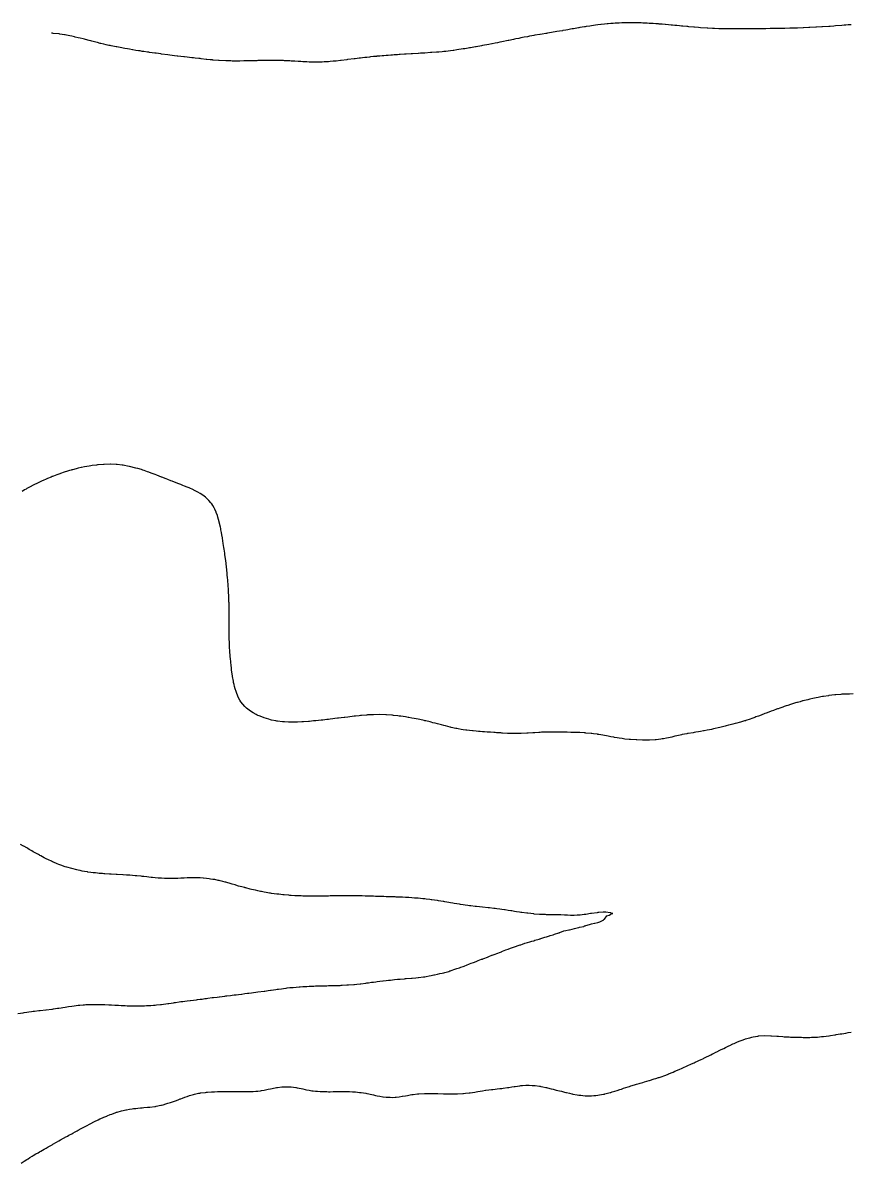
# Model space of a CAD drawing. Extents: x -717078 to -715000, y -984629 to -984000.
# Drawn here: x -716358.1 to -716229.2, y -984208.4 to -984030.8 of the extents above; entities that cross this region are included whole.
import ezdxf

# ---------------------------------------------------------------- set-up
doc = ezdxf.new("R2010")
doc.units = 0
doc.layers.add('buffer_B2_0_1_clip', color=7, linetype='Continuous')

msp = doc.modelspace()

# ---------------------------------------------------------------- linework, layer by layer
at = {"layer": 'buffer_B2_0_1_clip'}
for points in [[(-716229.04, -984031.04), (-716229.5, -984031.08), (-716229.89, -984031.11), (-716230.13, -984031.13), (-716230.5, -984031.16), (-716231.5, -984031.24), (-716231.74, -984031.26), (-716232.3, -984031.3), (-716232.5, -984031.31), (-716233.5, -984031.38), (-716233.61, -984031.39), (-716234.44, -984031.44), (-716234.5, -984031.45), (-716234.55, -984031.45), (-716235.49, -984031.49), (-716235.5, -984031.49), (-716235.51, -984031.49), (-716235.65, -984031.5), (-716236.46, -984031.54), (-716236.5, -984031.54), (-716236.54, -984031.54), (-716237.42, -984031.58), (-716237.5, -984031.58), (-716237.58, -984031.58), (-716238.39, -984031.61), (-716238.5, -984031.61), (-716238.61, -984031.61), (-716239.37, -984031.63), (-716239.5, -984031.63), (-716239.63, -984031.63), (-716240.35, -984031.65), (-716240.5, -984031.65), (-716240.65, -984031.65), (-716241.34, -984031.66), (-716241.5, -984031.66), (-716241.66, -984031.66), (-716242.33, -984031.67), (-716242.5, -984031.67), (-716242.67, -984031.67), (-716243.32, -984031.68), (-716243.5, -984031.68), (-716243.68, -984031.68), (-716244.31, -984031.69), (-716244.69, -984031.69), (-716245.3, -984031.7), (-716245.5, -984031.7), (-716246.5, -984031.7), (-716246.7, -984031.7), (-716247.3, -984031.7), (-716247.5, -984031.7), (-716247.7, -984031.7), (-716248.31, -984031.69), (-716248.5, -984031.69), (-716248.69, -984031.69), (-716249.33, -984031.67), (-716249.5, -984031.67), (-716249.67, -984031.67), (-716250.36, -984031.64), (-716250.5, -984031.64), (-716250.63, -984031.63), (-716251.4, -984031.6), (-716251.5, -984031.59), (-716252.5, -984031.53), (-716252.52, -984031.52), (-716252.82, -984031.5), (-716253.45, -984031.45), (-716253.5, -984031.45), (-716253.56, -984031.44), (-716254.36, -984031.36), (-716254.5, -984031.35), (-716254.66, -984031.34), (-716255.28, -984031.28), (-716255.5, -984031.25), (-716255.77, -984031.23), (-716256.19, -984031.19), (-716256.5, -984031.16), (-716256.88, -984031.12), (-716257.1, -984031.1), (-716257.5, -984031.06), (-716257.98, -984031.02), (-716258.02, -984031.02), (-716258.5, -984030.98), (-716258.94, -984030.94), (-716259.07, -984030.93), (-716259.5, -984030.9), (-716259.88, -984030.88), (-716260.14, -984030.86), (-716260.5, -984030.84), (-716260.82, -984030.82), (-716261.2, -984030.8), (-716261.5, -984030.79), (-716261.78, -984030.78), (-716262.23, -984030.77), (-716262.5, -984030.76), (-716262.76, -984030.76), (-716263.25, -984030.75), (-716263.5, -984030.75), (-716263.75, -984030.75), (-716264.24, -984030.76), (-716264.5, -984030.76), (-716264.77, -984030.77), (-716265.21, -984030.79), (-716265.5, -984030.8), (-716265.82, -984030.82), (-716266.15, -984030.85), (-716266.5, -984030.87), (-716266.91, -984030.91), (-716267.07, -984030.93), (-716267.5, -984030.97), (-716267.98, -984031.02), (-716268.03, -984031.03), (-716268.5, -984031.08), (-716268.87, -984031.13), (-716269.18, -984031.18), (-716269.5, -984031.22), (-716269.74, -984031.26), (-716270.35, -984031.35), (-716270.5, -984031.37), (-716270.61, -984031.39), (-716271.33, -984031.5), (-716271.48, -984031.52), (-716271.5, -984031.53), (-716271.53, -984031.53), (-716272.33, -984031.67), (-716272.5, -984031.7), (-716272.75, -984031.75), (-716273.17, -984031.83), (-716273.5, -984031.89), (-716273.97, -984031.97), (-716274.02, -984031.98), (-716274.5, -984032.06), (-716274.88, -984032.12), (-716275.17, -984032.17), (-716275.5, -984032.23), (-716275.74, -984032.26), (-716276.37, -984032.37), (-716276.5, -984032.39), (-716276.6, -984032.4), (-716277.2, -984032.5), (-716277.5, -984032.55), (-716277.56, -984032.56), (-716278.31, -984032.69), (-716278.5, -984032.73), (-716278.78, -984032.78), (-716279.15, -984032.85), (-716279.5, -984032.91), (-716279.99, -984033.01), (-716280.01, -984033.01), (-716280.5, -984033.11), (-716280.82, -984033.18), (-716281.27, -984033.27), (-716281.5, -984033.31), (-716281.66, -984033.34), (-716282.4, -984033.5), (-716282.48, -984033.52), (-716282.5, -984033.52), (-716283.5, -984033.73), (-716283.79, -984033.79), (-716284.14, -984033.86), (-716284.5, -984033.93), (-716284.98, -984034.02), (-716285.03, -984034.03), (-716285.5, -984034.12), (-716286.5, -984034.31), (-716286.66, -984034.34), (-716287.49, -984034.49), (-716287.5, -984034.49), (-716287.51, -984034.49), (-716287.56, -984034.5), (-716288.36, -984034.64), (-716288.5, -984034.67), (-716288.7, -984034.7), (-716289.22, -984034.78), (-716289.5, -984034.83), (-716290.5, -984034.98), (-716290.96, -984035.04), (-716291.05, -984035.05), (-716291.5, -984035.12), (-716291.84, -984035.16), (-716292.2, -984035.2), (-716292.5, -984035.23), (-716292.75, -984035.25), (-716293.3, -984035.3), (-716293.5, -984035.32), (-716293.67, -984035.33), (-716294.38, -984035.38), (-716294.5, -984035.39), (-716294.6, -984035.4), (-716295.46, -984035.46), (-716295.5, -984035.46), (-716295.53, -984035.47), (-716296.13, -984035.5), (-716296.48, -984035.52), (-716296.5, -984035.52), (-716296.52, -984035.52), (-716297.42, -984035.58), (-716297.5, -984035.58), (-716297.59, -984035.59), (-716298.37, -984035.63), (-716298.5, -984035.64), (-716298.65, -984035.65), (-716299.31, -984035.69), (-716299.5, -984035.7), (-716299.72, -984035.72), (-716300.25, -984035.75), (-716300.5, -984035.77), (-716300.79, -984035.79), (-716301.18, -984035.82), (-716301.5, -984035.84), (-716301.88, -984035.88), (-716302.11, -984035.89), (-716302.5, -984035.93), (-716302.97, -984035.97), (-716303.02, -984035.98), (-716303.5, -984036.02), (-716303.93, -984036.07), (-716304.09, -984036.09), (-716304.5, -984036.13), (-716304.83, -984036.17), (-716305.21, -984036.21), (-716305.5, -984036.25), (-716305.73, -984036.27), (-716306.35, -984036.35), (-716306.5, -984036.37), (-716307.5, -984036.49), (-716307.51, -984036.49), (-716307.62, -984036.5), (-716308.5, -984036.6), (-716308.62, -984036.62), (-716309.3, -984036.7), (-716309.5, -984036.72), (-716309.74, -984036.74), (-716310.22, -984036.78), (-716310.5, -984036.81), (-716310.83, -984036.83), (-716311.15, -984036.85), (-716311.5, -984036.87), (-716311.88, -984036.88), (-716312.11, -984036.89), (-716312.5, -984036.9), (-716312.89, -984036.89), (-716313.12, -984036.88), (-716313.5, -984036.88), (-716313.85, -984036.85), (-716314.16, -984036.84), (-716314.5, -984036.82), (-716314.8, -984036.8), (-716315.22, -984036.78), (-716315.74, -984036.74), (-716316.29, -984036.71), (-716316.5, -984036.69), (-716316.68, -984036.68), (-716317.35, -984036.65), (-716317.5, -984036.64), (-716317.64, -984036.64), (-716318.38, -984036.62), (-716318.5, -984036.61), (-716318.61, -984036.61), (-716319.39, -984036.61), (-716319.5, -984036.6), (-716319.61, -984036.61), (-716320.39, -984036.61), (-716320.5, -984036.62), (-716320.62, -984036.62), (-716321.36, -984036.64), (-716321.5, -984036.64), (-716321.65, -984036.65), (-716322.33, -984036.67), (-716322.5, -984036.67), (-716322.67, -984036.67), (-716323.31, -984036.69), (-716323.5, -984036.69), (-716323.69, -984036.69), (-716324.3, -984036.7), (-716324.5, -984036.7), (-716324.7, -984036.7), (-716325.3, -984036.7), (-716325.5, -984036.7), (-716325.69, -984036.69), (-716326.33, -984036.67), (-716326.5, -984036.67), (-716327.5, -984036.62), (-716327.61, -984036.61), (-716328.45, -984036.55), (-716328.5, -984036.55), (-716328.54, -984036.54), (-716328.93, -984036.5), (-716329.45, -984036.45), (-716329.5, -984036.44), (-716329.56, -984036.44), (-716330.35, -984036.35), (-716330.5, -984036.33), (-716330.69, -984036.31), (-716331.25, -984036.25), (-716331.5, -984036.22), (-716331.81, -984036.19), (-716332.15, -984036.15), (-716332.5, -984036.11), (-716332.94, -984036.06), (-716333.05, -984036.05), (-716333.5, -984036), (-716333.95, -984035.95), (-716334.07, -984035.93), (-716334.5, -984035.88), (-716334.84, -984035.84), (-716335.2, -984035.8), (-716335.5, -984035.76), (-716336.5, -984035.62), (-716336.6, -984035.6), (-716337.32, -984035.5), (-716337.48, -984035.48), (-716337.5, -984035.48), (-716337.53, -984035.47), (-716338.36, -984035.36), (-716338.5, -984035.34), (-716338.68, -984035.32), (-716339.24, -984035.24), (-716339.5, -984035.2), (-716339.86, -984035.14), (-716340.1, -984035.1), (-716340.5, -984035.04), (-716340.96, -984034.96), (-716341.05, -984034.95), (-716341.5, -984034.88), (-716341.82, -984034.82), (-716342.25, -984034.75), (-716342.5, -984034.7), (-716342.67, -984034.67), (-716343.49, -984034.51), (-716343.5, -984034.51), (-716343.51, -984034.51), (-716343.55, -984034.5), (-716344.34, -984034.34), (-716344.5, -984034.31), (-716344.74, -984034.26), (-716345.16, -984034.16), (-716345.5, -984034.09), (-716345.97, -984033.97), (-716346.05, -984033.95), (-716346.5, -984033.84), (-716346.77, -984033.77), (-716347.39, -984033.61), (-716347.5, -984033.58), (-716347.56, -984033.56), (-716347.78, -984033.5), (-716348.36, -984033.36), (-716348.5, -984033.32), (-716348.74, -984033.26), (-716349.16, -984033.16), (-716349.5, -984033.08), (-716349.97, -984032.97), (-716350.05, -984032.95), (-716350.5, -984032.84), (-716350.78, -984032.78), (-716351.33, -984032.67), (-716351.5, -984032.63), (-716351.62, -984032.62), (-716352.34, -984032.5), (-716352.48, -984032.48), (-716352.5, -984032.48), (-716352.53, -984032.47), (-716353.39, -984032.39), (-716353.5, -984032.38), (-716353.63, -984032.37), (-716353.66, -984032.37)], [(-716228.71, -984135.29), (-716229.3, -984135.3), (-716229.5, -984135.31), (-716229.68, -984135.32), (-716230.35, -984135.35), (-716230.5, -984135.35), (-716230.63, -984135.37), (-716231.43, -984135.43), (-716231.5, -984135.43), (-716231.56, -984135.44), (-716232.07, -984135.5), (-716232.46, -984135.54), (-716232.5, -984135.55), (-716232.56, -984135.56), (-716233.33, -984135.67), (-716233.5, -984135.7), (-716233.75, -984135.75), (-716234.17, -984135.83), (-716234.5, -984135.89), (-716235, -984136), (-716235, -984136), (-716235.5, -984136.11), (-716235.81, -984136.19), (-716236.31, -984136.31), (-716236.5, -984136.36), (-716236.61, -984136.39), (-716237.01, -984136.5), (-716237.4, -984136.6), (-716237.5, -984136.63), (-716237.69, -984136.69), (-716238.16, -984136.84), (-716238.5, -984136.94), (-716238.92, -984137.08), (-716239.16, -984137.16), (-716239.5, -984137.27), (-716239.67, -984137.33), (-716240.16, -984137.5), (-716240.41, -984137.59), (-716240.5, -984137.61), (-716240.68, -984137.68), (-716241.15, -984137.85), (-716241.5, -984137.98), (-716241.88, -984138.12), (-716242.28, -984138.28), (-716242.5, -984138.36), (-716242.6, -984138.4), (-716243.32, -984138.68), (-716243.5, -984138.74), (-716243.88, -984138.88), (-716244.05, -984138.95), (-716244.5, -984139.11), (-716244.79, -984139.21), (-716245.44, -984139.44), (-716245.5, -984139.46), (-716245.53, -984139.47), (-716245.64, -984139.5), (-716246.3, -984139.7), (-716246.5, -984139.75), (-716246.84, -984139.84), (-716247.09, -984139.91), (-716247.5, -984140.01), (-716247.89, -984140.11), (-716248.18, -984140.18), (-716248.5, -984140.26), (-716248.69, -984140.31), (-716249.48, -984140.5), (-716249.5, -984140.5), (-716249.5, -984140.5), (-716250.5, -984140.74), (-716250.81, -984140.81), (-716251.12, -984140.88), (-716251.5, -984140.95), (-716251.96, -984141.04), (-716252.05, -984141.05), (-716252.5, -984141.13), (-716252.81, -984141.19), (-716253.26, -984141.26), (-716253.5, -984141.3), (-716253.67, -984141.33), (-716254.46, -984141.46), (-716254.5, -984141.47), (-716254.53, -984141.47), (-716254.67, -984141.5), (-716255.37, -984141.63), (-716255.5, -984141.66), (-716255.71, -984141.71), (-716256.19, -984141.81), (-716256.5, -984141.89), (-716257, -984142), (-716257, -984142), (-716257.5, -984142.11), (-716257.83, -984142.17), (-716258.26, -984142.26), (-716258.5, -984142.3), (-716258.68, -984142.32), (-716259.42, -984142.42), (-716259.5, -984142.43), (-716259.57, -984142.43), (-716260.49, -984142.49), (-716260.5, -984142.49), (-716260.51, -984142.49), (-716261.3, -984142.5), (-716261.5, -984142.5), (-716261.5, -984142.5), (-716261.5, -984142.5), (-716261.56, -984142.5), (-716262.46, -984142.46), (-716262.5, -984142.46), (-716262.54, -984142.46), (-716263.4, -984142.4), (-716263.5, -984142.39), (-716263.62, -984142.38), (-716264.31, -984142.31), (-716264.5, -984142.28), (-716264.75, -984142.25), (-716265.18, -984142.18), (-716265.5, -984142.14), (-716265.94, -984142.06), (-716266.04, -984142.04), (-716266.5, -984141.96), (-716266.89, -984141.89), (-716267.16, -984141.84), (-716267.5, -984141.77), (-716267.73, -984141.73), (-716268.38, -984141.62), (-716268.5, -984141.6), (-716268.58, -984141.58), (-716269.21, -984141.5), (-716269.46, -984141.46), (-716269.5, -984141.46), (-716269.54, -984141.46), (-716270.38, -984141.38), (-716270.5, -984141.36), (-716270.64, -984141.36), (-716271.32, -984141.32), (-716271.5, -984141.31), (-716271.7, -984141.3), (-716272.29, -984141.29), (-716272.5, -984141.28), (-716272.72, -984141.28), (-716273.27, -984141.27), (-716273.5, -984141.26), (-716273.74, -984141.26), (-716274.25, -984141.25), (-716274.5, -984141.25), (-716274.75, -984141.25), (-716275.25, -984141.25), (-716275.5, -984141.24), (-716275.76, -984141.24), (-716276.25, -984141.25), (-716276.5, -984141.25), (-716276.75, -984141.25), (-716277.27, -984141.27), (-716277.5, -984141.28), (-716277.72, -984141.28), (-716278.33, -984141.33), (-716278.5, -984141.33), (-716278.66, -984141.34), (-716279.39, -984141.39), (-716279.5, -984141.4), (-716279.6, -984141.4), (-716280.44, -984141.44), (-716280.5, -984141.44), (-716280.56, -984141.44), (-716281.45, -984141.45), (-716281.5, -984141.45), (-716281.55, -984141.45), (-716282.44, -984141.44), (-716282.5, -984141.43), (-716282.57, -984141.43), (-716283.39, -984141.39), (-716283.5, -984141.38), (-716283.63, -984141.37), (-716284.33, -984141.33), (-716284.5, -984141.32), (-716284.7, -984141.3), (-716285.26, -984141.26), (-716285.5, -984141.25), (-716285.77, -984141.23), (-716286.2, -984141.2), (-716286.5, -984141.18), (-716286.85, -984141.15), (-716287.13, -984141.13), (-716287.5, -984141.1), (-716287.95, -984141.05), (-716288.04, -984141.04), (-716288.5, -984141), (-716288.94, -984140.94), (-716289.08, -984140.92), (-716289.5, -984140.86), (-716289.81, -984140.81), (-716290.27, -984140.73), (-716290.5, -984140.69), (-716290.65, -984140.65), (-716291.36, -984140.5), (-716291.48, -984140.48), (-716291.5, -984140.47), (-716291.54, -984140.46), (-716292.27, -984140.27), (-716292.5, -984140.22), (-716292.88, -984140.12), (-716293.07, -984140.07), (-716293.5, -984139.96), (-716293.86, -984139.86), (-716294.23, -984139.77), (-716294.5, -984139.7), (-716294.66, -984139.66), (-716295.32, -984139.5), (-716295.46, -984139.46), (-716295.5, -984139.46), (-716295.56, -984139.44), (-716296.28, -984139.28), (-716296.5, -984139.24), (-716296.82, -984139.18), (-716297.12, -984139.12), (-716297.5, -984139.05), (-716297.97, -984138.97), (-716298.05, -984138.95), (-716298.5, -984138.88), (-716298.83, -984138.83), (-716299.23, -984138.77), (-716299.5, -984138.73), (-716299.7, -984138.7), (-716300.37, -984138.63), (-716300.5, -984138.61), (-716300.6, -984138.6), (-716301.46, -984138.54), (-716301.5, -984138.53), (-716301.53, -984138.53), (-716302.49, -984138.51), (-716302.5, -984138.51), (-716302.51, -984138.51), (-716303.48, -984138.52), (-716303.5, -984138.52), (-716303.52, -984138.52), (-716304.43, -984138.57), (-716304.5, -984138.58), (-716304.58, -984138.58), (-716305.35, -984138.65), (-716305.5, -984138.66), (-716305.69, -984138.69), (-716306.26, -984138.74), (-716306.5, -984138.77), (-716306.81, -984138.81), (-716307.15, -984138.85), (-716307.5, -984138.89), (-716307.95, -984138.95), (-716308.05, -984138.95), (-716308.5, -984139.01), (-716308.94, -984139.06), (-716309.08, -984139.08), (-716309.5, -984139.13), (-716309.83, -984139.17), (-716310.22, -984139.22), (-716310.5, -984139.25), (-716310.73, -984139.27), (-716311.35, -984139.35), (-716311.5, -984139.36), (-716311.63, -984139.37), (-716312.47, -984139.47), (-716312.5, -984139.47), (-716312.53, -984139.47), (-716312.81, -984139.5), (-716313.44, -984139.56), (-716313.5, -984139.57), (-716313.58, -984139.58), (-716314.36, -984139.64), (-716314.5, -984139.65), (-716314.66, -984139.66), (-716315.31, -984139.69), (-716315.5, -984139.71), (-716315.71, -984139.71), (-716316.3, -984139.7), (-716316.5, -984139.7), (-716316.7, -984139.7), (-716317.34, -984139.66), (-716317.5, -984139.65), (-716317.64, -984139.64), (-716318.46, -984139.54), (-716318.5, -984139.54), (-716318.53, -984139.53), (-716318.71, -984139.5), (-716319.35, -984139.35), (-716319.5, -984139.32), (-716319.77, -984139.23), (-716320.13, -984139.13), (-716320.5, -984139.01), (-716320.88, -984138.88), (-716321.29, -984138.71), (-716321.5, -984138.63), (-716321.59, -984138.59), (-716321.78, -984138.5), (-716322.24, -984138.24), (-716322.5, -984138.06), (-716322.83, -984137.83), (-716323.25, -984137.5), (-716323.38, -984137.38), (-716323.5, -984137.25), (-716323.86, -984136.86), (-716324.15, -984136.5), (-716324.28, -984136.28), (-716324.5, -984135.88), (-716324.63, -984135.63), (-716324.68, -984135.5), (-716324.78, -984135.22), (-716324.9, -984134.9), (-716325.02, -984134.5), (-716325.12, -984134.12), (-716325.19, -984133.81), (-716325.27, -984133.5), (-716325.31, -984133.31), (-716325.43, -984132.57), (-716325.44, -984132.5), (-716325.45, -984132.45), (-716325.58, -984131.58), (-716325.59, -984131.5), (-716325.6, -984131.4), (-716325.68, -984130.68), (-716325.7, -984130.5), (-716325.72, -984130.28), (-716325.77, -984129.77), (-716325.8, -984129.5), (-716325.82, -984129.18), (-716325.85, -984128.85), (-716325.87, -984128.5), (-716325.89, -984128.11), (-716325.91, -984127.91), (-716325.93, -984127.5), (-716325.94, -984127.06), (-716325.95, -984126.95), (-716325.96, -984126.5), (-716325.96, -984126.04), (-716325.97, -984125.97), (-716325.97, -984125.5), (-716325.97, -984125.03), (-716325.97, -984124.97), (-716325.97, -984124.5), (-716325.97, -984124.03), (-716325.97, -984123.97), (-716325.98, -984123.02), (-716325.98, -984122.98), (-716325.98, -984122.5), (-716325.98, -984122.02), (-716325.98, -984121.98), (-716325.98, -984121.5), (-716325.99, -984121.01), (-716326, -984121), (-716326.01, -984120.5), (-716326.03, -984120.03), (-716326.03, -984119.97), (-716326.05, -984119.5), (-716326.07, -984119.07), (-716326.08, -984118.92), (-716326.11, -984118.5), (-716326.14, -984118.14), (-716326.16, -984117.84), (-716326.19, -984117.5), (-716326.22, -984117.22), (-716326.26, -984116.74), (-716326.28, -984116.5), (-716326.38, -984115.5), (-716326.5, -984114.52), (-716326.5, -984114.5), (-716326.5, -984114.5), (-716326.62, -984113.62), (-716326.64, -984113.5), (-716326.66, -984113.34), (-716326.75, -984112.75), (-716326.78, -984112.5), (-716326.83, -984112.17), (-716326.88, -984111.88), (-716327.02, -984111.02), (-716327.03, -984110.97), (-716327.1, -984110.5), (-716327.16, -984110.16), (-716327.25, -984109.75), (-716327.29, -984109.5), (-716327.33, -984109.33), (-716327.5, -984108.55), (-716327.51, -984108.51), (-716327.51, -984108.5), (-716327.52, -984108.48), (-716327.73, -984107.73), (-716327.8, -984107.5), (-716327.99, -984107.01), (-716327.99, -984106.99), (-716328.2, -984106.5), (-716328.3, -984106.3), (-716328.5, -984105.96), (-716328.69, -984105.69), (-716328.83, -984105.5), (-716329.14, -984105.14), (-716329.5, -984104.79), (-716329.66, -984104.66), (-716329.86, -984104.5), (-716330.24, -984104.24), (-716330.5, -984104.08), (-716330.86, -984103.86), (-716331.46, -984103.54), (-716331.5, -984103.52), (-716331.51, -984103.51), (-716331.54, -984103.5), (-716332.21, -984103.21), (-716332.5, -984103.08), (-716332.91, -984102.91), (-716333.2, -984102.8), (-716333.5, -984102.68), (-716333.63, -984102.63), (-716333.97, -984102.5), (-716334.35, -984102.35), (-716334.5, -984102.3), (-716334.84, -984102.16), (-716335.07, -984102.07), (-716335.5, -984101.9), (-716335.79, -984101.79), (-716336.48, -984101.52), (-716336.5, -984101.51), (-716336.51, -984101.51), (-716336.53, -984101.5), (-716337.23, -984101.23), (-716337.5, -984101.12), (-716337.95, -984100.95), (-716338.12, -984100.88), (-716338.5, -984100.73), (-716338.67, -984100.67), (-716339.19, -984100.5), (-716339.42, -984100.42), (-716339.5, -984100.4), (-716339.65, -984100.35), (-716340.19, -984100.19), (-716340.5, -984100.1), (-716341.5, -984099.86), (-716341.8, -984099.8), (-716342.29, -984099.71), (-716342.5, -984099.67), (-716342.66, -984099.66), (-716343.43, -984099.57), (-716343.5, -984099.56), (-716343.56, -984099.56), (-716344.48, -984099.52), (-716344.5, -984099.52), (-716344.52, -984099.52), (-716345.46, -984099.54), (-716345.5, -984099.54), (-716345.55, -984099.55), (-716346.39, -984099.61), (-716346.5, -984099.61), (-716346.63, -984099.63), (-716347.29, -984099.71), (-716347.5, -984099.74), (-716347.8, -984099.8), (-716348.14, -984099.86), (-716348.5, -984099.92), (-716348.97, -984100.03), (-716349.04, -984100.04), (-716349.5, -984100.14), (-716349.79, -984100.21), (-716350.36, -984100.36), (-716350.5, -984100.4), (-716350.58, -984100.42), (-716350.84, -984100.5), (-716351.34, -984100.66), (-716351.5, -984100.7), (-716351.81, -984100.81), (-716352.1, -984100.9), (-716352.5, -984101.04), (-716352.83, -984101.17), (-716353.36, -984101.36), (-716353.5, -984101.41), (-716353.56, -984101.44), (-716353.72, -984101.5), (-716354.27, -984101.73), (-716354.5, -984101.82), (-716354.96, -984102.04), (-716355.1, -984102.1), (-716355.5, -984102.28), (-716355.65, -984102.35), (-716355.94, -984102.5), (-716356.31, -984102.69), (-716356.5, -984102.78), (-716356.97, -984103.03), (-716357.09, -984103.09), (-716357.5, -984103.3), (-716357.62, -984103.38), (-716357.84, -984103.5), (-716358.25, -984103.75)], [(-716358.92, -984185.08), (-716358.06, -984184.94), (-716357.92, -984184.92), (-716357.5, -984184.85), (-716357.19, -984184.81), (-716356.75, -984184.75), (-716356.5, -984184.71), (-716356.31, -984184.69), (-716355.61, -984184.61), (-716355.5, -984184.6), (-716355.41, -984184.59), (-716354.53, -984184.5), (-716354.5, -984184.5), (-716354.5, -984184.5), (-716354.5, -984184.5), (-716353.62, -984184.38), (-716353.5, -984184.37), (-716353.35, -984184.35), (-716352.74, -984184.26), (-716352.5, -984184.22), (-716352.17, -984184.17), (-716351.88, -984184.12), (-716351.5, -984184.06), (-716351.01, -984183.99), (-716350.99, -984183.99), (-716350.5, -984183.91), (-716350.13, -984183.87), (-716349.83, -984183.83), (-716349.5, -984183.79), (-716349.24, -984183.76), (-716348.72, -984183.72), (-716348.5, -984183.7), (-716348.31, -984183.69), (-716347.66, -984183.66), (-716347.5, -984183.65), (-716347.35, -984183.65), (-716346.64, -984183.64), (-716346.5, -984183.64), (-716346.36, -984183.64), (-716345.66, -984183.66), (-716345.5, -984183.66), (-716345.33, -984183.67), (-716344.7, -984183.7), (-716344.5, -984183.71), (-716344.28, -984183.72), (-716343.76, -984183.76), (-716343.5, -984183.77), (-716343.22, -984183.78), (-716342.81, -984183.81), (-716342.5, -984183.82), (-716342.17, -984183.83), (-716341.85, -984183.85), (-716341.5, -984183.86), (-716341.14, -984183.86), (-716340.87, -984183.87), (-716340.5, -984183.87), (-716340.13, -984183.87), (-716339.87, -984183.87), (-716339.5, -984183.86), (-716339.15, -984183.85), (-716338.84, -984183.84), (-716338.5, -984183.83), (-716338.19, -984183.81), (-716337.78, -984183.78), (-716337.5, -984183.76), (-716337.27, -984183.73), (-716336.66, -984183.66), (-716336.5, -984183.65), (-716335.5, -984183.52), (-716335.48, -984183.52), (-716335.37, -984183.5), (-716334.62, -984183.38), (-716334.5, -984183.36), (-716334.34, -984183.34), (-716333.74, -984183.26), (-716333.5, -984183.22), (-716333.19, -984183.19), (-716332.86, -984183.14), (-716332.5, -984183.1), (-716332.04, -984183.04), (-716331.97, -984183.03), (-716331.5, -984182.98), (-716331.08, -984182.92), (-716330.9, -984182.9), (-716330.5, -984182.85), (-716330.19, -984182.81), (-716329.74, -984182.74), (-716329.5, -984182.71), (-716329.31, -984182.69), (-716328.59, -984182.59), (-716328.5, -984182.58), (-716328.43, -984182.57), (-716327.83, -984182.5), (-716327.54, -984182.46), (-716327.5, -984182.45), (-716327.45, -984182.45), (-716326.65, -984182.35), (-716326.5, -984182.33), (-716326.31, -984182.31), (-716325.75, -984182.25), (-716325.5, -984182.22), (-716325.18, -984182.18), (-716324.86, -984182.14), (-716324.5, -984182.1), (-716324.04, -984182.04), (-716323.97, -984182.03), (-716323.5, -984181.97), (-716323.09, -984181.91), (-716322.88, -984181.88), (-716322.5, -984181.83), (-716321.5, -984181.71), (-716320.5, -984181.58), (-716320.43, -984181.57), (-716319.87, -984181.5), (-716319.55, -984181.45), (-716319.5, -984181.45), (-716319.44, -984181.44), (-716318.68, -984181.32), (-716318.5, -984181.3), (-716318.27, -984181.27), (-716317.8, -984181.2), (-716317.5, -984181.16), (-716317.11, -984181.11), (-716316.91, -984181.09), (-716316.5, -984181.04), (-716316, -984181), (-716316, -984181), (-716315.5, -984180.95), (-716315.08, -984180.92), (-716314.91, -984180.91), (-716314.5, -984180.87), (-716314.15, -984180.85), (-716313.84, -984180.84), (-716313.5, -984180.82), (-716313.19, -984180.81), (-716312.79, -984180.79), (-716312.5, -984180.78), (-716312.23, -984180.77), (-716311.76, -984180.76), (-716311.5, -984180.75), (-716311.25, -984180.75), (-716310.74, -984180.74), (-716310.5, -984180.73), (-716310.27, -984180.73), (-716309.71, -984180.71), (-716309.5, -984180.71), (-716309.3, -984180.7), (-716308.68, -984180.68), (-716308.5, -984180.67), (-716308.34, -984180.66), (-716307.62, -984180.62), (-716307.5, -984180.62), (-716307.39, -984180.61), (-716306.54, -984180.54), (-716306.5, -984180.54), (-716306.46, -984180.54), (-716306.07, -984180.5), (-716305.56, -984180.44), (-716305.5, -984180.44), (-716305.43, -984180.43), (-716304.67, -984180.33), (-716304.5, -984180.31), (-716304.28, -984180.28), (-716303.79, -984180.21), (-716303.5, -984180.17), (-716303.12, -984180.12), (-716302.91, -984180.09), (-716302.5, -984180.04), (-716302.02, -984179.98), (-716301.98, -984179.98), (-716301.5, -984179.92), (-716301.12, -984179.88), (-716300.85, -984179.85), (-716300.5, -984179.81), (-716300.21, -984179.79), (-716299.74, -984179.74), (-716299.5, -984179.72), (-716299.3, -984179.7), (-716298.65, -984179.65), (-716298.5, -984179.64), (-716298.37, -984179.63), (-716297.56, -984179.56), (-716297.5, -984179.56), (-716297.45, -984179.55), (-716296.9, -984179.5), (-716296.54, -984179.46), (-716296.5, -984179.46), (-716296.45, -984179.45), (-716295.66, -984179.34), (-716295.5, -984179.33), (-716295.29, -984179.29), (-716294.79, -984179.21), (-716294.5, -984179.16), (-716294.07, -984179.07), (-716293.95, -984179.05), (-716293.5, -984178.95), (-716293.14, -984178.86), (-716292.77, -984178.77), (-716292.5, -984178.71), (-716292.34, -984178.66), (-716291.76, -984178.5), (-716291.56, -984178.44), (-716291.5, -984178.42), (-716291.38, -984178.38), (-716290.82, -984178.18), (-716290.5, -984178.08), (-716290.07, -984177.93), (-716289.85, -984177.85), (-716289.5, -984177.73), (-716289.33, -984177.67), (-716288.86, -984177.5), (-716288.61, -984177.39), (-716288.5, -984177.35), (-716288.25, -984177.25), (-716287.89, -984177.11), (-716287.5, -984176.95), (-716287.17, -984176.83), (-716286.63, -984176.63), (-716286.5, -984176.58), (-716286.44, -984176.56), (-716286.28, -984176.5), (-716285.73, -984176.27), (-716285.5, -984176.18), (-716285.01, -984175.99), (-716284.98, -984175.98), (-716284.5, -984175.8), (-716284.28, -984175.72), (-716283.68, -984175.5), (-716283.55, -984175.45), (-716283.5, -984175.43), (-716283.38, -984175.38), (-716282.84, -984175.16), (-716282.5, -984175.04), (-716282.11, -984174.89), (-716281.79, -984174.79), (-716281.5, -984174.69), (-716281.36, -984174.64), (-716280.91, -984174.5), (-716280.61, -984174.39), (-716280.5, -984174.35), (-716280.28, -984174.28), (-716279.87, -984174.13), (-716279.5, -984174.02), (-716279.1, -984173.9), (-716278.82, -984173.82), (-716278.5, -984173.73), (-716278.33, -984173.67), (-716277.68, -984173.5), (-716277.55, -984173.45), (-716277.5, -984173.44), (-716277.41, -984173.41), (-716276.8, -984173.2), (-716276.5, -984173.11), (-716276.04, -984172.96), (-716275.93, -984172.93), (-716275.5, -984172.8), (-716275.28, -984172.72), (-716274.58, -984172.5), (-716274.52, -984172.48), (-716274.5, -984172.47), (-716274.46, -984172.46), (-716273.79, -984172.21), (-716273.5, -984172.15), (-716273.06, -984172.06), (-716272.95, -984172.05), (-716272.5, -984171.93), (-716272.15, -984171.85), (-716271.73, -984171.73), (-716271.5, -984171.67), (-716271.36, -984171.64), (-716270.72, -984171.5), (-716270.57, -984171.43), (-716270.5, -984171.41), (-716270.37, -984171.37), (-716269.82, -984171.18), (-716269.5, -984171.1), (-716269.02, -984170.98), (-716268.98, -984170.98), (-716268.5, -984170.87), (-716268.23, -984170.77), (-716267.58, -984170.5), (-716267.58, -984170.42), (-716267.5, -984170.35), (-716267.12, -984169.88), (-716266.73, -984169.73), (-716266.5, -984169.6), (-716266.44, -984169.56), (-716266.2, -984169.5), (-716266.42, -984169.42), (-716266.5, -984169.41), (-716266.59, -984169.41), (-716267.28, -984169.28), (-716267.5, -984169.28), (-716267.7, -984169.3), (-716268.34, -984169.34), (-716268.5, -984169.36), (-716268.62, -984169.38), (-716269.48, -984169.48), (-716269.5, -984169.48), (-716269.51, -984169.49), (-716269.66, -984169.5), (-716270.37, -984169.63), (-716270.5, -984169.63), (-716270.63, -984169.63), (-716271.27, -984169.73), (-716271.5, -984169.73), (-716271.74, -984169.74), (-716272.2, -984169.8), (-716272.5, -984169.8), (-716272.79, -984169.79), (-716273.25, -984169.75), (-716273.5, -984169.74), (-716273.73, -984169.73), (-716274.28, -984169.72), (-716274.5, -984169.72), (-716274.71, -984169.71), (-716275.29, -984169.71), (-716275.5, -984169.71), (-716275.7, -984169.7), (-716276.31, -984169.69), (-716276.5, -984169.68), (-716276.67, -984169.67), (-716277.35, -984169.65), (-716277.5, -984169.64), (-716277.63, -984169.63), (-716278.43, -984169.57), (-716278.5, -984169.56), (-716278.55, -984169.55), (-716278.96, -984169.5), (-716279.45, -984169.45), (-716279.5, -984169.44), (-716279.57, -984169.43), (-716280.34, -984169.34), (-716280.5, -984169.31), (-716280.72, -984169.28), (-716281.21, -984169.21), (-716281.5, -984169.16), (-716281.9, -984169.1), (-716282.07, -984169.07), (-716282.5, -984169.01), (-716282.94, -984168.94), (-716283.08, -984168.92), (-716283.5, -984168.85), (-716283.81, -984168.81), (-716284.25, -984168.75), (-716284.5, -984168.72), (-716284.7, -984168.7), (-716285.38, -984168.62), (-716285.5, -984168.61), (-716285.6, -984168.6), (-716286.5, -984168.5), (-716286.5, -984168.5), (-716286.5, -984168.5), (-716286.51, -984168.5), (-716287.41, -984168.41), (-716287.5, -984168.4), (-716287.61, -984168.39), (-716288.3, -984168.3), (-716288.5, -984168.28), (-716288.76, -984168.24), (-716289.18, -984168.18), (-716289.5, -984168.14), (-716289.93, -984168.07), (-716290.05, -984168.05), (-716290.5, -984167.97), (-716290.91, -984167.91), (-716291.13, -984167.87), (-716291.5, -984167.81), (-716291.76, -984167.76), (-716292.34, -984167.66), (-716292.5, -984167.64), (-716292.62, -984167.62), (-716293.33, -984167.5), (-716293.48, -984167.48), (-716293.5, -984167.48), (-716293.53, -984167.47), (-716294.36, -984167.36), (-716294.5, -984167.34), (-716294.68, -984167.32), (-716295.25, -984167.25), (-716295.5, -984167.22), (-716295.81, -984167.19), (-716296.16, -984167.16), (-716296.5, -984167.12), (-716296.91, -984167.09), (-716297.08, -984167.08), (-716297.5, -984167.05), (-716297.98, -984167.02), (-716298.02, -984167.02), (-716298.5, -984166.99), (-716298.97, -984166.97), (-716299.04, -984166.96), (-716299.5, -984166.94), (-716299.93, -984166.93), (-716300.08, -984166.92), (-716300.5, -984166.91), (-716300.89, -984166.89), (-716301.11, -984166.89), (-716301.5, -984166.87), (-716301.86, -984166.86), (-716302.15, -984166.85), (-716302.5, -984166.84), (-716302.83, -984166.83), (-716303.18, -984166.82), (-716303.5, -984166.81), (-716303.8, -984166.8), (-716304.21, -984166.79), (-716304.5, -984166.78), (-716304.77, -984166.77), (-716305.25, -984166.75), (-716305.5, -984166.75), (-716305.74, -984166.74), (-716306.27, -984166.73), (-716306.5, -984166.72), (-716306.72, -984166.72), (-716307.28, -984166.72), (-716307.5, -984166.72), (-716307.72, -984166.72), (-716308.28, -984166.72), (-716308.5, -984166.72), (-716308.73, -984166.73), (-716309.26, -984166.74), (-716309.5, -984166.75), (-716309.75, -984166.75), (-716310.24, -984166.76), (-716310.5, -984166.77), (-716310.77, -984166.77), (-716311.22, -984166.78), (-716311.5, -984166.78), (-716311.78, -984166.78), (-716312.21, -984166.79), (-716312.5, -984166.79), (-716312.79, -984166.79), (-716313.21, -984166.79), (-716313.5, -984166.78), (-716313.78, -984166.78), (-716314.23, -984166.77), (-716314.5, -984166.77), (-716314.76, -984166.76), (-716315.26, -984166.74), (-716315.5, -984166.73), (-716315.72, -984166.72), (-716316.32, -984166.68), (-716316.5, -984166.67), (-716316.66, -984166.66), (-716317.41, -984166.59), (-716317.5, -984166.58), (-716317.58, -984166.58), (-716318.23, -984166.5), (-716318.47, -984166.47), (-716318.5, -984166.47), (-716318.53, -984166.47), (-716319.36, -984166.36), (-716319.5, -984166.34), (-716319.7, -984166.3), (-716320.22, -984166.22), (-716320.5, -984166.17), (-716320.92, -984166.08), (-716321.06, -984166.06), (-716321.5, -984165.97), (-716321.88, -984165.88), (-716322.2, -984165.8), (-716322.5, -984165.73), (-716322.68, -984165.68), (-716323.36, -984165.5), (-716323.47, -984165.47), (-716323.5, -984165.47), (-716323.54, -984165.46), (-716324.27, -984165.27), (-716324.5, -984165.21), (-716324.91, -984165.09), (-716325.05, -984165.05), (-716325.5, -984164.93), (-716325.83, -984164.83), (-716326.32, -984164.68), (-716326.5, -984164.63), (-716326.6, -984164.6), (-716326.94, -984164.5), (-716327.39, -984164.39), (-716327.5, -984164.37), (-716327.67, -984164.33), (-716328.22, -984164.22), (-716328.5, -984164.17), (-716328.88, -984164.12), (-716329.09, -984164.09), (-716329.5, -984164.03), (-716329.99, -984163.99), (-716330.01, -984163.99), (-716330.5, -984163.95), (-716330.94, -984163.94), (-716331.06, -984163.94), (-716331.5, -984163.92), (-716331.93, -984163.93), (-716332.07, -984163.93), (-716332.5, -984163.94), (-716332.97, -984163.97), (-716333.03, -984163.97), (-716333.5, -984164), (-716333.98, -984164.02), (-716334.02, -984164.02), (-716334.5, -984164.04), (-716334.95, -984164.05), (-716335.05, -984164.05), (-716335.5, -984164.05), (-716335.96, -984164.04), (-716336.03, -984164.03), (-716336.5, -984164.01), (-716336.98, -984163.98), (-716337.03, -984163.97), (-716337.5, -984163.93), (-716337.89, -984163.89), (-716338.14, -984163.86), (-716338.5, -984163.82), (-716338.79, -984163.79), (-716339.27, -984163.73), (-716339.5, -984163.71), (-716339.69, -984163.69), (-716340.38, -984163.62), (-716340.5, -984163.61), (-716340.6, -984163.6), (-716341.47, -984163.53), (-716341.5, -984163.53), (-716341.53, -984163.53), (-716341.99, -984163.5), (-716342.47, -984163.47), (-716342.5, -984163.47), (-716342.53, -984163.47), (-716343.43, -984163.43), (-716343.5, -984163.42), (-716343.58, -984163.42), (-716344.38, -984163.38), (-716344.5, -984163.37), (-716344.64, -984163.36), (-716345.32, -984163.32), (-716345.5, -984163.31), (-716345.72, -984163.28), (-716346.24, -984163.24), (-716346.5, -984163.21), (-716346.82, -984163.18), (-716347.15, -984163.15), (-716347.5, -984163.1), (-716347.97, -984163.03), (-716348.02, -984163.02), (-716348.5, -984162.95), (-716348.88, -984162.88), (-716349.19, -984162.81), (-716349.5, -984162.75), (-716349.7, -984162.7), (-716350.47, -984162.5), (-716350.49, -984162.49), (-716350.5, -984162.49), (-716350.51, -984162.49), (-716351.28, -984162.28), (-716351.5, -984162.21), (-716351.94, -984162.06), (-716352.03, -984162.03), (-716352.5, -984161.86), (-716352.75, -984161.75), (-716353.33, -984161.5), (-716353.45, -984161.45), (-716353.5, -984161.43), (-716353.64, -984161.36), (-716354.13, -984161.13), (-716354.5, -984160.95), (-716354.8, -984160.8), (-716355.34, -984160.5), (-716355.45, -984160.45), (-716355.5, -984160.42), (-716355.69, -984160.31), (-716356.09, -984160.09), (-716356.5, -984159.86), (-716356.73, -984159.73), (-716357.11, -984159.5), (-716357.36, -984159.36), (-716357.5, -984159.28), (-716357.99, -984159.01), (-716358, -984159), (-716358.5, -984158.73)], [(-716358.38, -984208.38), (-716357.92, -984208.08), (-716357.5, -984207.81), (-716357.31, -984207.69), (-716357.01, -984207.5), (-716356.69, -984207.31), (-716356.5, -984207.19), (-716356.07, -984206.93), (-716355.75, -984206.75), (-716355.5, -984206.6), (-716355.44, -984206.56), (-716355.32, -984206.5), (-716354.8, -984206.2), (-716354.5, -984206.03), (-716354.16, -984205.84), (-716353.56, -984205.5), (-716353.52, -984205.48), (-716353.5, -984205.47), (-716353.43, -984205.43), (-716352.88, -984205.12), (-716352.5, -984204.91), (-716352.24, -984204.76), (-716351.77, -984204.5), (-716351.6, -984204.4), (-716351.5, -984204.35), (-716351.16, -984204.16), (-716350.96, -984204.04), (-716350.5, -984203.79), (-716350.31, -984203.69), (-716349.98, -984203.5), (-716349.67, -984203.33), (-716349.5, -984203.24), (-716349.02, -984202.98), (-716348.94, -984202.94), (-716348.5, -984202.7), (-716348.12, -984202.5), (-716347.71, -984202.29), (-716347.5, -984202.18), (-716347.05, -984201.95), (-716346.86, -984201.86), (-716346.5, -984201.68), (-716346.37, -984201.63), (-716346.1, -984201.5), (-716345.69, -984201.31), (-716345.5, -984201.23), (-716345.04, -984201.04), (-716344.98, -984201.02), (-716344.5, -984200.82), (-716344.27, -984200.73), (-716343.64, -984200.5), (-716343.54, -984200.46), (-716343.5, -984200.45), (-716343.43, -984200.43), (-716342.76, -984200.24), (-716342.5, -984200.16), (-716342.07, -984200.07), (-716341.95, -984200.05), (-716341.5, -984199.96), (-716341.09, -984199.91), (-716340.88, -984199.88), (-716340.5, -984199.84), (-716340.19, -984199.81), (-716339.78, -984199.78), (-716339.5, -984199.75), (-716339.27, -984199.73), (-716338.68, -984199.68), (-716338.5, -984199.67), (-716338.35, -984199.65), (-716337.54, -984199.54), (-716337.5, -984199.54), (-716337.47, -984199.53), (-716337.33, -984199.5), (-716336.64, -984199.36), (-716336.5, -984199.33), (-716336.27, -984199.27), (-716335.85, -984199.15), (-716335.5, -984199.05), (-716335.09, -984198.91), (-716334.81, -984198.81), (-716334.5, -984198.7), (-716334.35, -984198.65), (-716333.94, -984198.5), (-716333.62, -984198.38), (-716333.5, -984198.34), (-716333.25, -984198.25), (-716332.88, -984198.12), (-716332.5, -984197.98), (-716332.14, -984197.86), (-716331.74, -984197.74), (-716331.5, -984197.67), (-716331.36, -984197.64), (-716330.72, -984197.5), (-716330.54, -984197.46), (-716330.5, -984197.46), (-716330.45, -984197.45), (-716329.65, -984197.35), (-716329.5, -984197.34), (-716329.33, -984197.33), (-716328.72, -984197.28), (-716328.5, -984197.27), (-716328.26, -984197.26), (-716327.76, -984197.24), (-716327.5, -984197.23), (-716327.23, -984197.23), (-716326.78, -984197.22), (-716326.5, -984197.22), (-716326.22, -984197.22), (-716325.78, -984197.22), (-716325.5, -984197.22), (-716325.23, -984197.23), (-716324.77, -984197.23), (-716324.5, -984197.24), (-716324.24, -984197.24), (-716323.76, -984197.24), (-716323.5, -984197.24), (-716323.24, -984197.24), (-716322.77, -984197.23), (-716322.5, -984197.23), (-716322.21, -984197.21), (-716321.82, -984197.18), (-716321.5, -984197.16), (-716321.1, -984197.1), (-716320.92, -984197.08), (-716320.5, -984197.01), (-716320.08, -984196.92), (-716319.87, -984196.87), (-716319.5, -984196.79), (-716319.26, -984196.74), (-716318.6, -984196.6), (-716318.5, -984196.58), (-716318.43, -984196.57), (-716317.78, -984196.5), (-716317.53, -984196.47), (-716317.5, -984196.47), (-716317.47, -984196.47), (-716316.52, -984196.48), (-716316.5, -984196.48), (-716316.48, -984196.48), (-716316.32, -984196.5), (-716315.59, -984196.59), (-716315.5, -984196.6), (-716315.37, -984196.63), (-716314.76, -984196.76), (-716314.5, -984196.81), (-716314.1, -984196.9), (-716313.94, -984196.94), (-716313.5, -984197.03), (-716313.09, -984197.09), (-716312.89, -984197.11), (-716312.5, -984197.16), (-716312.18, -984197.18), (-716311.79, -984197.21), (-716311.5, -984197.23), (-716311.23, -984197.23), (-716310.76, -984197.24), (-716310.5, -984197.25), (-716310.25, -984197.25), (-716309.76, -984197.24), (-716309.5, -984197.24), (-716309.24, -984197.24), (-716308.76, -984197.24), (-716308.5, -984197.23), (-716308.23, -984197.23), (-716307.76, -984197.24), (-716307.5, -984197.24), (-716307.24, -984197.24), (-716306.74, -984197.26), (-716306.5, -984197.27), (-716306.29, -984197.29), (-716305.65, -984197.35), (-716305.5, -984197.36), (-716305.38, -984197.38), (-716304.67, -984197.5), (-716304.52, -984197.52), (-716304.5, -984197.53), (-716304.46, -984197.54), (-716303.71, -984197.71), (-716303.5, -984197.76), (-716303.17, -984197.83), (-716302.89, -984197.89), (-716302.5, -984197.97), (-716302.03, -984198.03), (-716301.96, -984198.04), (-716301.5, -984198.1), (-716301.11, -984198.11), (-716300.88, -984198.12), (-716300.5, -984198.13), (-716300.09, -984198.09), (-716299.92, -984198.08), (-716299.5, -984198.05), (-716299.03, -984197.97), (-716298.96, -984197.96), (-716298.5, -984197.88), (-716298.17, -984197.83), (-716297.75, -984197.75), (-716297.5, -984197.71), (-716297.31, -984197.69), (-716296.6, -984197.6), (-716296.5, -984197.59), (-716296.41, -984197.59), (-716295.53, -984197.53), (-716295.5, -984197.53), (-716295.47, -984197.53), (-716294.52, -984197.52), (-716294.5, -984197.52), (-716294.48, -984197.52), (-716293.54, -984197.54), (-716293.5, -984197.54), (-716293.46, -984197.54), (-716292.57, -984197.57), (-716292.5, -984197.57), (-716292.43, -984197.57), (-716291.59, -984197.59), (-716291.5, -984197.6), (-716291.4, -984197.6), (-716290.59, -984197.59), (-716290.5, -984197.59), (-716290.41, -984197.59), (-716289.54, -984197.54), (-716289.5, -984197.54), (-716289.46, -984197.54), (-716289.15, -984197.5), (-716288.57, -984197.43), (-716288.5, -984197.42), (-716288.41, -984197.41), (-716287.7, -984197.3), (-716287.5, -984197.26), (-716287.21, -984197.21), (-716286.85, -984197.15), (-716286.5, -984197.09), (-716286.03, -984197.03), (-716285.98, -984197.02), (-716285.5, -984196.96), (-716285.09, -984196.91), (-716284.89, -984196.89), (-716284.5, -984196.85), (-716284.18, -984196.82), (-716283.77, -984196.77), (-716283.5, -984196.74), (-716283.29, -984196.71), (-716282.61, -984196.61), (-716282.5, -984196.6), (-716282.41, -984196.59), (-716281.9, -984196.5), (-716281.56, -984196.44), (-716281.5, -984196.43), (-716281.42, -984196.42), (-716280.68, -984196.32), (-716280.5, -984196.3), (-716280.28, -984196.28), (-716279.75, -984196.25), (-716279.5, -984196.23), (-716279.24, -984196.24), (-716278.74, -984196.26), (-716278.5, -984196.27), (-716278.3, -984196.3), (-716277.61, -984196.39), (-716277.5, -984196.41), (-716277.42, -984196.42), (-716277.07, -984196.5), (-716276.6, -984196.6), (-716276.5, -984196.62), (-716276.34, -984196.66), (-716275.8, -984196.8), (-716275.5, -984196.87), (-716275.01, -984196.99), (-716274.99, -984196.99), (-716274.5, -984197.11), (-716274.19, -984197.19), (-716273.69, -984197.31), (-716273.5, -984197.36), (-716273.39, -984197.39), (-716272.91, -984197.5), (-716272.58, -984197.58), (-716272.5, -984197.59), (-716272.39, -984197.61), (-716271.74, -984197.74), (-716271.5, -984197.78), (-716271.19, -984197.81), (-716270.85, -984197.85), (-716270.5, -984197.88), (-716270.12, -984197.88), (-716269.89, -984197.89), (-716269.5, -984197.89), (-716269.14, -984197.86), (-716268.83, -984197.83), (-716268.5, -984197.8), (-716268.24, -984197.76), (-716267.64, -984197.64), (-716267.5, -984197.62), (-716267.4, -984197.6), (-716267.02, -984197.5), (-716266.61, -984197.39), (-716266.5, -984197.36), (-716266.29, -984197.29), (-716265.85, -984197.15), (-716265.5, -984197.04), (-716265.09, -984196.91), (-716264.83, -984196.83), (-716264.5, -984196.72), (-716263.78, -984196.5), (-716263.57, -984196.43), (-716263.5, -984196.41), (-716263.36, -984196.36), (-716262.81, -984196.19), (-716262.5, -984196.09), (-716262.05, -984195.95), (-716261.92, -984195.92), (-716261.5, -984195.79), (-716261.27, -984195.73), (-716260.51, -984195.51), (-716260.5, -984195.51), (-716260.49, -984195.51), (-716260.47, -984195.5), (-716259.73, -984195.27), (-716259.5, -984195.2), (-716259.06, -984195.06), (-716258.97, -984195.03), (-716258.5, -984194.87), (-716258.23, -984194.77), (-716257.52, -984194.5), (-716257.5, -984194.5), (-716257.5, -984194.49), (-716257.49, -984194.49), (-716256.8, -984194.2), (-716256.5, -984194.07), (-716256.1, -984193.9), (-716255.74, -984193.74), (-716255.5, -984193.64), (-716255.4, -984193.6), (-716255.18, -984193.5), (-716254.71, -984193.29), (-716254.5, -984193.19), (-716254.03, -984192.97), (-716253.93, -984192.93), (-716253.5, -984192.74), (-716253.34, -984192.66), (-716252.98, -984192.5), (-716252.66, -984192.34), (-716252.5, -984192.27), (-716252.06, -984192.06), (-716251.98, -984192.02), (-716251.5, -984191.79), (-716251.3, -984191.7), (-716250.89, -984191.5), (-716250.63, -984191.37), (-716250.5, -984191.31), (-716250.11, -984191.11), (-716249.96, -984191.04), (-716249.5, -984190.8), (-716249.3, -984190.7), (-716248.9, -984190.5), (-716248.64, -984190.36), (-716248.5, -984190.29), (-716248.09, -984190.09), (-716247.97, -984190.03), (-716247.5, -984189.81), (-716247.28, -984189.72), (-716246.76, -984189.5), (-716246.58, -984189.42), (-716246.5, -984189.39), (-716246.32, -984189.32), (-716245.85, -984189.15), (-716245.5, -984189.03), (-716245.09, -984188.91), (-716244.84, -984188.84), (-716244.5, -984188.75), (-716244.29, -984188.71), (-716243.59, -984188.59), (-716243.5, -984188.57), (-716243.44, -984188.56), (-716242.51, -984188.51), (-716242.5, -984188.51), (-716242.49, -984188.51), (-716241.54, -984188.54), (-716241.5, -984188.54), (-716241.45, -984188.55), (-716240.61, -984188.61), (-716240.5, -984188.61), (-716240.38, -984188.62), (-716239.67, -984188.67), (-716239.5, -984188.68), (-716239.31, -984188.69), (-716238.72, -984188.72), (-716238.5, -984188.73), (-716238.26, -984188.74), (-716237.75, -984188.75), (-716237.5, -984188.76), (-716237.23, -984188.77), (-716236.77, -984188.77), (-716236.5, -984188.78), (-716236.22, -984188.78), (-716235.78, -984188.78), (-716235.5, -984188.78), (-716235.23, -984188.77), (-716234.75, -984188.75), (-716234.5, -984188.74), (-716234.27, -984188.73), (-716233.67, -984188.67), (-716233.5, -984188.66), (-716233.36, -984188.64), (-716232.54, -984188.54), (-716232.5, -984188.54), (-716232.47, -984188.53), (-716232.26, -984188.5), (-716231.6, -984188.4), (-716231.5, -984188.38), (-716231.36, -984188.36), (-716230.74, -984188.26), (-716230.5, -984188.22), (-716230.16, -984188.16), (-716229.88, -984188.12), (-716229.5, -984188.05), (-716229.02, -984187.98)]]:
    msp.add_lwpolyline(points, dxfattribs=at)

doc.saveas('drawing.dxf')
